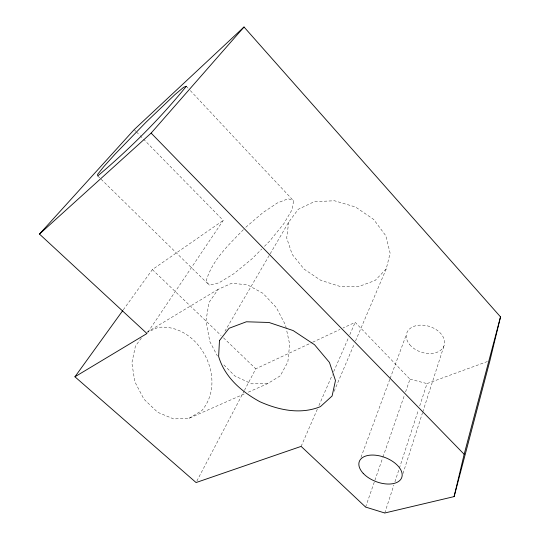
<?xml version="1.0" encoding="UTF-8"?>
<svg xmlns="http://www.w3.org/2000/svg" width="540" height="540" viewBox="0 0 540 540"><rect width="100%" height="100%" fill="white"/><g stroke="black" fill="none" stroke-linecap="round" stroke-linejoin="round"><path stroke-width="0.41" stroke-dasharray="2.7 2.03" d="M288.684 222.149L286.7 237.992L292.201 254.414L304.128 269.15L320.726 280.287L339.788 286.369L358.796 286.517L375.104 280.503L386.221 268.92L390.13 253.233L385.817 235.764L373.639 219.402L355.489 207.002L334.49 200.765L314.3 201.663L298.249 209.297L288.684 222.149L224.991 331.121M190.35 90.605L293.578 200.819L292.194 209.5L283.797 223.736L269.5 241.299L264.175 246.625M402.995 473.546L422.51 412.783M422.766 411.98L444.332 344.817M384.757 513L393.883 485.042M394.929 481.849L399.101 469.064M399.357 468.268L418.399 409.955M419.702 405.965L427.005 383.596L487.573 361.476M365.607 507.067L382.705 457.812M382.982 457.022L404.21 395.854M405.587 391.878L409.995 379.168L355.185 322.326L343.049 328.003M360.997 457.326L389.846 379.242M390.137 378.452L406.458 334.28M334.085 391.338L354.213 344.075M355.536 340.976L386.221 268.92M301.131 446.384L317.588 408.632M318.931 405.547L332.357 374.726M333.7 371.642L348.476 337.736M349.819 334.651L355.185 322.326M196.85 481.059L244.073 391.095M244.465 390.353L255.785 368.793L311.938 342.542M147.906 332.134L223.236 220.421L143.593 139.246M286.24 328.381L285.559 325.202L276.237 307.429L262.919 293.294L247.347 284.776L231.633 283.284L218.099 289.379L208.973 302.501L205.963 320.868L209.824 341.55L217.384 355.975M123.269 309.872L152.361 269.582L223.236 220.421M141.332 338.155L135.446 346.019L131.868 362.975L134.825 381.753L143.944 399.182L157.66 412.283L173.597 418.932L189.088 418.264L245.234 393.512M243.425 229.649C228.805 244.688 212.207 260.118 206.213 280.841L209.324 285.181L218.909 282.852L233.834 273.733L251.762 259.045L261.812 248.987M245.808 227.259L262.973 212.598L277.391 202.966L288.212 198.7L293.578 200.819M248.312 392.155L267.543 383.677L280.199 375.881L287.854 361.989L289.656 344.243L286.416 329.171M146.921 332.269L218.099 289.379M189.088 418.264L201.744 410.697C228.346 379.559 199.004 323.021 158.119 327.375L147.731 332.195M312.694 342.191L340.011 329.42M267.543 383.677L251.6 383.825L234.819 375.928L223.58 364.601M409.995 379.168L427.005 383.596M152.361 269.582L221.11 335.529M223.54 337.865L255.785 368.793M97.76 175.946L209.324 285.181M134.156 129.627L135.925 131.429M136.512 132.03L139.462 135.034M140.056 135.635L143.006 138.645M186.314 86.292L188.042 88.142M409.759 344.716A19.683 13.5 18.1 0 0 442.834 348.037A19.683 13.5 18.1 0 0 423.738 325.242A19.683 13.5 18.1 0 0 409.759 344.716"/><path stroke-width="0.81" d="M454.106 496.604L464.164 454.295L500.519 316.892L244.019 27L134.156 129.627L39.481 234.083L146.961 333.531L74.932 376.792L196.074 482.551L301.131 446.384L365.607 507.067L384.757 513L454.106 496.604L489.929 360.619L500.519 316.892M74.932 376.792L122.776 310.554M39.481 234.083L151.133 133.103L244.019 27M151.133 133.103L464.164 454.295M219.476 340.565L218.626 356.42C224.633 377.109 241.488 391.675 259.814 401.686C278.762 410.144 300.53 414.781 320.416 406.64L332.107 395.989L335.475 380.504L329.441 362.428L314.55 344.729L293.146 330.561L268.994 322.475L246.382 321.779L229.048 328.286L219.476 340.565M186.314 86.292C159.914 118.901 129.762 148.831 97.76 175.946L97.592 174.413L103.808 166.624L115.121 154.076L146.036 122.195L174.926 94.615L183.661 87.271L186.314 86.292M363.224 473.364A22.68 12.859 21 0 0 400.464 479.77A22.68 12.859 21 0 0 377.851 455.531A22.68 12.859 21 0 0 363.224 473.364"/></g></svg>
